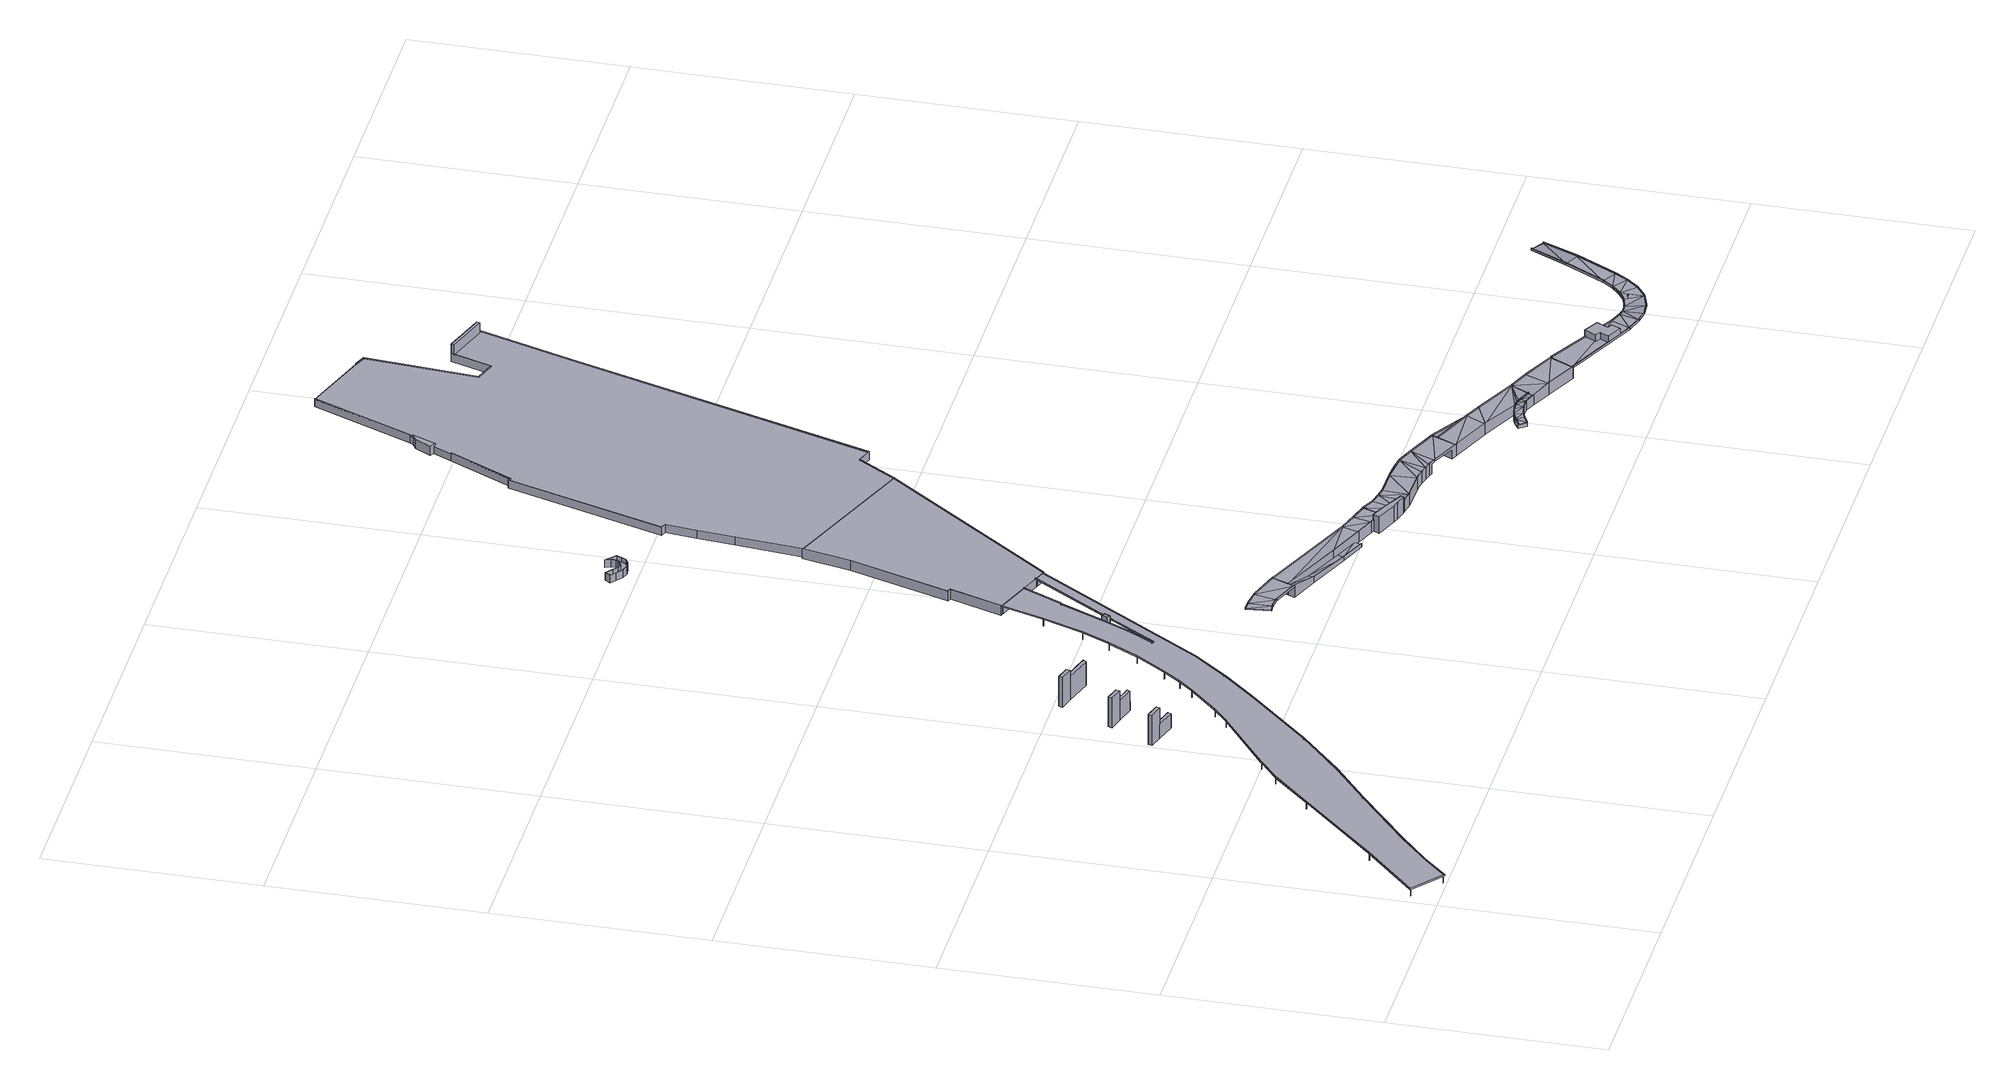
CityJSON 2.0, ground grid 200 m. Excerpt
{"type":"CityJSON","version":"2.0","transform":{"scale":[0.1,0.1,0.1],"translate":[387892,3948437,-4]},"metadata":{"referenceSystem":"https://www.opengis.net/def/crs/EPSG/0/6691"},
"CityObjects":{
"bridge1":{"type":"Bridge","geometry":[{"type":"MultiSurface","lod":"2","boundaries":[[[0,1,2,3]],[[4,5,6,7]],[[8,9,10,5,4,11,12,13,14,15]],[[9,16,17,10]],[[18,19,20,7,6,17,16,21,22,23]],[[22,21,8,15]],[[24,3,2,25]],[[25,2,1,26]],[[26,1,0,27]],[[27,0,3,24]],[[26,8,21,25]],[[9,8,26,27,24,25,21,16]],[[28,29,30,31,32,33,34,23,22,15,14,35,36,37,38,39,40,41,42,43,44,45,46,47,48,49,50,51,52,53,54,55,56,57,58,59,60]],[[61,62,63,64,65,66]],[[67,68,69,62,61]],[[70,71,68,67]],[[72,73,74,75,71,70]],[[76,77,73,72]],[[78,79,80,77,76]],[[11,79,78,12]],[[19,81,82,83,20]],[[84,85,86,87,88,89]],[[90,91,92,85,84]],[[93,94,95,91,90]],[[96,97,98,94,93]],[[96,99,100,97]],[[99,101,102,103,100]],[[101,104,105,106,102]],[[104,107,108,109,105]],[[110,111,112,108,107]],[[110,113,114,111]],[[115,116,117,114,113,118]],[[119,115,118,120,121]],[[122,121,120,123,124]],[[125,126,124,123,127]],[[128,129,125,127,130]],[[131,132,128,130,133]],[[134,131,133,135,136]],[[137,136,135,138,139]],[[140,139,138,141,142]],[[143,142,141,144,145]],[[146,145,144,147,148]],[[148,147,149,150]],[[151,152,150,149,153,154]],[[155,154,153,156,157]],[[158,41,40,159]],[[159,40,39,160]],[[160,39,38,161]],[[161,38,37,162]],[[162,37,36,163]],[[163,36,35,164]],[[23,34,165,18]],[[13,164,35,14]],[[166,33,32,167]],[[167,32,31,168]],[[168,31,30,169]],[[169,30,29,170]],[[170,29,28,171]],[[171,28,60,172]],[[172,60,59,173]],[[173,59,58,174]],[[174,58,57,175]],[[175,57,56,176]],[[176,56,55,177]],[[177,55,54,178]],[[178,54,53,179]],[[179,53,52,180]],[[180,52,51,181]],[[181,51,50,182]],[[182,50,49,183]],[[183,49,48,184]],[[184,48,47,185]],[[185,47,46,186]],[[186,46,45,187]],[[187,45,44,188]],[[188,44,43,189]],[[189,43,42,190]],[[18,165,81,19]],[[70,67,61,66,158,159,160,161,162,163,164,13,12,78,76,72]],[[190,156,153,149,147,144,141,138,135,133,130,127,123,120,118,113,110,107,104,101,99,96,93,90,84,89,166,167,168,169,170,171,172,173,174,175,176,177,178,179,180,181,182,183,184,185,186,187,188,189]],[[137,139,191,192]],[[112,111,193]],[[114,117,194,195]],[[122,124,196,197]],[[103,102,198,199]],[[95,94,200,201]],[[146,148,202]],[[140,142,203]],[[92,91,204,205]],[[126,125,206,207]],[[106,105,208,209]],[[109,108,210,211]],[[83,82,212]],[[151,154,213,214]],[[129,128,215,216]],[[155,157,217,218]],[[134,136,219,220]],[[119,121,221,222]],[[74,73,223,224]],[[80,79,225,226]],[[71,75,227]],[[116,115,228,229]],[[100,230,231]],[[77,80,232,233]],[[143,145,234,235]],[[88,87,236,237]],[[63,62,238,239]],[[65,64,240,241]],[[132,131,242,243]],[[86,85,244,245]],[[98,97,246,247]],[[69,68,248,249]],[[150,152,250,251]],[[157,65,241,252,253,254,240,64,63,239,255,256,257,258,238,62,69,249,259,260,261,262,248,68,71,227,263,264,265,227,75,74,224,266,267,268,269,223,73,77,233,270,271,272,273,232,80,226,274,275,276,277,225,79,11,4,7,20,83,212,278,279,280,281,212,82,88,237,282,283,284,285,236,87,86,245,286,287,288,289,244,85,92,205,290,291,292,293,204,91,95,201,294,295,296,297,200,94,98,247,298,299,300,301,246,97,100,231,302,303,230,100,103,199,304,305,306,198,102,106,209,307,308,309,208,105,109,211,310,311,312,313,210,108,112,193,314,315,316,317,193,111,114,195,318,319,320,321,194,117,116,229,322,323,324,228,115,119,222,325,326,221,121,122,197,327,328,329,330,196,124,126,207,331,332,333,334,206,125,129,216,335,336,215,128,132,243,337,338,339,340,242,131,134,220,341,342,343,344,219,136,137,192,345,346,347,348,191,139,140,203,349,350,351,352,203,142,143,235,353,354,355,356,234,145,146,202,357,358,359,360,202,148,150,251,361,362,250,152,151,214,363,364,213,154,155,218,365,366,367,368,217]],[[65,157,156,190,42,41,158,66]],[[88,82,81,165,34,33,166,89]],[[369,370,371,372,373,374]],[[375,376,377,378,379,380]],[[381,382,383,384,385,386]],[[387,388,389,390,391,392]],[[393,394,395,396,397]],[[398,399,400,401,402]],[[403,404,405,406,407]],[[408,409,410,411,412,413]],[[414,415,416,417,418,419]],[[420,421,422,423,424,425]],[[426,427,428,429,430,431]],[[432,433,434,435,436]],[[437,438,439,440]],[[441,442,443,444,445,446]],[[447,448,449,450,451]],[[452,453,454,455,456,457]],[[458,459,460,461]],[[462,463,464,465]],[[466,467,468,469,470,471]],[[472,473,474,475,476,477]],[[478,479,480,481,482,483]],[[484,485,486,487,488,489]],[[10,17,6,5]],[[490,491,492,493]],[[494,495,496,497,498,499]],[[500,501,502,503]],[[504,505,506,507,508,509]],[[510,511,512,513,514,515]],[[516,517,518,519]],[[520,521,522,523,524]],[[525,526,527,528,529]],[[530,531,532,533,534,535]],[[536,537,538,539,540,541]],[[542,543,544,545,546,547]],[[252,524,523,253]],[[241,520,524,252]],[[240,521,520,241]],[[254,522,521,240]],[[253,523,522,254]],[[256,509,508,257]],[[255,504,509,256]],[[239,505,504,255]],[[238,506,505,239]],[[258,507,506,238]],[[257,508,507,258]],[[261,471,470,262]],[[260,466,471,261]],[[259,467,466,260]],[[249,468,467,259]],[[248,469,468,249]],[[262,470,469,248]],[[263,503,502,264]],[[227,500,503,263]],[[265,501,500,227]],[[264,502,501,265]],[[267,419,418,268]],[[266,414,419,267]],[[224,415,414,266]],[[223,416,415,224]],[[269,417,416,223]],[[268,418,417,269]],[[272,374,373,273]],[[271,369,374,272]],[[270,370,369,271]],[[233,371,370,270]],[[232,372,371,233]],[[273,373,372,232]],[[226,535,534,274]],[[225,530,535,226]],[[277,531,530,225]],[[276,532,531,277]],[[275,533,532,276]],[[274,534,533,275]],[[212,407,406,278]],[[281,403,407,212]],[[280,404,403,281]],[[279,405,404,280]],[[278,406,405,279]],[[283,483,482,284]],[[282,478,483,283]],[[237,479,478,282]],[[236,480,479,237]],[[285,481,480,236]],[[284,482,481,285]],[[288,477,476,289]],[[287,472,477,288]],[[286,473,472,287]],[[245,474,473,286]],[[244,475,474,245]],[[289,476,475,244]],[[292,425,424,293]],[[291,420,425,292]],[[290,421,420,291]],[[205,422,421,290]],[[204,423,422,205]],[[293,424,423,204]],[[296,457,456,297]],[[295,452,457,296]],[[294,453,452,295]],[[201,454,453,294]],[[200,455,454,201]],[[297,456,455,200]],[[300,489,488,301]],[[299,484,489,300]],[[298,485,484,299]],[[247,486,485,298]],[[246,487,486,247]],[[301,488,487,246]],[[302,461,460,303]],[[231,458,461,302]],[[230,459,458,231]],[[303,460,459,230]],[[547,546,306]],[[305,542,547,306]],[[304,543,542,305]],[[199,544,543,304]],[[198,545,544,199]],[[306,546,545,198]],[[308,398,402,309]],[[307,399,398,308]],[[209,400,399,307]],[[208,401,400,209]],[[309,402,401,208]],[[312,380,379,313]],[[311,375,380,312]],[[310,376,375,311]],[[211,377,376,310]],[[210,378,377,211]],[[313,379,378,210]],[[316,529,528,317]],[[315,525,529,316]],[[314,526,525,315]],[[193,527,526,314]],[[317,528,527,193]],[[194,386,385,195]],[[321,381,386,194]],[[320,382,381,321]],[[319,383,382,320]],[[318,384,383,319]],[[195,385,384,318]],[[228,432,436,229]],[[324,433,432,228]],[[323,434,433,324]],[[322,435,434,323]],[[229,436,435,322]],[[221,493,492,222]],[[326,490,493,221]],[[325,491,490,326]],[[222,492,491,325]],[[197,499,498,327]],[[196,494,499,197]],[[330,495,494,196]],[[329,496,495,330]],[[328,497,496,329]],[[327,498,497,328]],[[207,515,514,331]],[[206,510,515,207]],[[334,511,510,206]],[[333,512,511,334]],[[332,513,512,333]],[[331,514,513,332]],[[215,519,518,216]],[[336,516,519,215]],[[335,517,516,336]],[[216,518,517,335]],[[243,446,445,337]],[[242,441,446,243]],[[340,442,441,242]],[[339,443,442,340]],[[338,444,443,339]],[[337,445,444,338]],[[220,541,540,341]],[[219,536,541,220]],[[344,537,536,219]],[[343,538,537,344]],[[342,539,538,343]],[[341,540,539,342]],[[192,392,391,345]],[[191,387,392,192]],[[348,388,387,191]],[[347,389,388,348]],[[346,390,389,347]],[[345,391,390,346]],[[203,397,396,349]],[[352,393,397,203]],[[351,394,393,352]],[[350,395,394,351]],[[349,396,395,350]],[[235,431,430,353]],[[234,426,431,235]],[[356,427,426,234]],[[355,428,427,356]],[[354,429,428,355]],[[353,430,429,354]],[[360,447,451,202]],[[359,448,447,360]],[[358,449,448,359]],[[357,450,449,358]],[[202,451,450,357]],[[250,465,464,251]],[[362,462,465,250]],[[361,463,462,362]],[[251,464,463,361]],[[213,440,439,214]],[[364,437,440,213]],[[363,438,437,364]],[[214,439,438,363]],[[218,413,412,365]],[[217,408,413,218]],[[368,409,408,217]],[[367,410,409,368]],[[366,411,410,367]],[[365,412,411,366]]]}]},
"bridge2":{"type":"Bridge","geometry":[{"type":"MultiSurface","lod":"2","boundaries":[[[548,549,550,551,552]],[[550,553,554,551]],[[555,553,550,549]],[[552,551,554,556]],[[557,558,559,560]],[[552,556,561,559,558,548]],[[557,562,555,549,548,558]],[[560,563,562,557]],[[559,561,563,560]],[[562,563,561,556,554,553,555]]]}]},
"bridge3":{"type":"Bridge","geometry":[{"type":"MultiSurface","lod":"2","boundaries":[[[564,565,566,567]],[[568,569,570,566,565,571,572,573]],[[565,564,574,571]],[[567,575,574,564]],[[566,570,575,567]],[[573,576,577,568]],[[576,578,579,577]],[[572,578,576,573]],[[568,577,579,569]],[[579,578,572,571,574,575,570,569]]]}]},
"bridge4":{"type":"Bridge","geometry":[{"type":"MultiSurface","lod":"2","boundaries":[[[580,581,582,583]],[[584,585,586,582,581,587,588,589]],[[581,580,590,587]],[[583,591,590,580]],[[582,586,591,583]],[[592,593,584,589]],[[592,594,595,593]],[[594,592,589,588]],[[584,593,595,585]],[[595,594,588,587,590,591,586,585]]]}]},
"bridge5":{"type":"Bridge","geometry":[{"type":"MultiSurface","lod":"2","boundaries":[[[596,597,598,599,600,601,602,603,604,605,606,607,608,609,610,611,612]],[[613,614,615,616]],[[617,618,614,613]],[[619,620,618,617]],[[621,622,620,619]],[[623,624,622,621]],[[625,626,624,623]],[[627,628,626,625]],[[629,630,628,627]],[[631,632,630,629]],[[633,634,632,631]],[[635,636,634,633]],[[637,638,636,635]],[[639,640,638,637]],[[641,642,640,639]],[[643,644,642,641]],[[645,646,644,643]],[[616,615,646,645]],[[647,612,611,648]],[[648,611,610,649]],[[649,610,609,650]],[[650,609,608,651]],[[651,608,607,652]],[[652,607,606,653]],[[653,606,605,654]],[[654,605,604,655]],[[655,604,603,656]],[[656,603,602,657]],[[657,602,601,658]],[[658,601,600,659]],[[659,600,599,660]],[[660,599,598,661]],[[661,598,597,662]],[[662,597,596,663]],[[663,596,612,647]],[[650,651,652,621,619,617,613,616,645,643,641,639,661,662,663,647,648,649]],[[653,623,621,652]],[[654,625,623,653]],[[655,627,625,654]],[[629,627,655,656,657,631]],[[659,660,661,639,637,635,633,631,657,658]],[[618,620,622,624,626,628,630,632,634,636,638,640,642,644,646,615,614]]]}]},
"bridge6":{"type":"Bridge","geometry":[{"type":"MultiSurface","lod":"2","boundaries":[[[664,665,666,667,668,669,670,671,672]],[[673,674,675,676]],[[673,89,668,677,674]],[[678,679,680,677,668,667]],[[680,679,681,682]],[[681,683,684,682]],[[684,683,685,686]],[[686,685,687,688]],[[675,688,687,689,672,671,690,676]],[[690,671,670,691]],[[691,670,669,692]],[[692,669,668,89]],[[678,667,666,693]],[[693,666,665,694]],[[694,665,664,695]],[[695,664,672,689]],[[690,691,692,89,673,676]],[[687,685,683,681,679,678,693,694,695,689]],[[677,680,682,684,686,688,675,674]]]}]},
"bridge7":{"type":"Bridge","geometry":[{"type":"MultiSurface","lod":"2","boundaries":[[[696,697,698,699,700,701,702,703]],[[704,705,706,707]],[[702,708,709,710,711,703]],[[708,702,701,712]],[[713,714,715,712,701,700,705,704,716]],[[700,699,706,705]],[[698,717,718,719,720,721,707,706,699]],[[717,698,697,722]],[[723,724,722,697,696,725]],[[725,696,703,711]],[[726,727,728]],[[729,730,731]],[[729,732,733]],[[733,730,729]],[[731,734,735]],[[730,734,731]],[[733,732,736]],[[735,734,737]],[[738,739,740,741,742,743]],[[737,740,739,744,745,728,727,746,735]],[[747,748,749,750]],[[747,750,751,752]],[[753,754,755,756]],[[754,757,758,755]],[[759,733,736,760]],[[761,732,729,762]],[[762,729,731,763]],[[763,731,735,764]],[[764,735,746,765]],[[765,746,766,767,768]],[[769,770,742,741,737]],[[734,771,769,737]],[[771,734,730,772]],[[772,730,733,759]],[[749,761,762,763,750]],[[764,751,763]],[[763,751,750]],[[751,764,765,768,773]],[[774,769,775,776,777,770,769,771,753]],[[771,754,753]],[[772,754,771]],[[772,759,760,757,754]],[[778,779,780,781]],[[747,756,755]],[[747,752,756]],[[778,782,778,779]],[[783,748,747]],[[758,783,755]],[[752,784,756]],[[755,783,747]],[[752,778,781,785,784]],[[758,757,760,736,732,761,749,748,783]],[[778,752,751,773,782]],[[786,787,727,726,788]],[[789,782,773,768,767]],[[743,742,770,777,790,791,792]],[[774,753,756,784]],[[793,794,795,796]],[[792,791,797,798]],[[798,797,799]],[[740,737,741]],[[800,794,801,802,803]],[[795,794,800]],[[799,797,794,793]],[[802,804,803]],[[805,774,769,774,784,785,806]],[[807,806,785,781,780]],[[802,808,809,810,811,804]],[[812,813,810,809]],[[814,815,813,812]],[[774,805,815,814]],[[744,816,817,745]],[[728,745,817,818,819,820,788,726]],[[821,816,744,739]],[[808,802,801,822]],[[822,801,794,823]],[[823,794,797,824]],[[790,824,797,791]],[[818,817,816,821,825,826,827]],[[823,812,809,808,822]],[[824,814,812]],[[824,812,823]],[[790,777,776,775,769,774,814,824]],[[828,819,818,827,829]],[[830,831,832,833,834,835]],[[828,836,834]],[[837,838,839]],[[834,833,828]],[[828,829,836]],[[828,787,820,819]],[[832,837,839,840,841,833]],[[787,786,788,820]],[[807,780,779,778,842]],[[843,842,778,782,789,844]],[[845,843,844,846]],[[847,845,846,848]],[[848,849,847]],[[850,851,852,853]],[[851,854,855,852]],[[854,856,796,795,800,803,804,811,855]],[[857,738,743,792,798,799,793,796,856]],[[821,739,738,857,858,825]],[[825,858,859,826]],[[787,767,766,746,727]],[[767,787,828,860]],[[860,828,833,861]],[[861,833,841,862]],[[863,862,841,840]],[[835,834,864,865]],[[864,834,836,866]],[[867,866,836,829]],[[867,829,827,826,859]],[[767,860,844,789,767,766]],[[861,846,860]],[[860,846,844]],[[846,861,862,863,868,849,848]],[[865,864,851,850]],[[864,854,851]],[[866,854,864]],[[866,867,854]],[[854,867,856]],[[859,858,857,856,867]],[[869,870,871,872,873,874,875,876]],[[873,877,878,879,880,881,882,874]],[[872,883,877,873]],[[872,871,884,883]],[[871,870,885,884]],[[850,853,885,870,869,830,835,865]],[[875,886,887,888,838,837,832,831,876]],[[874,882,889,890,891,886,875]],[[830,869,876,831]],[[892,893,894]],[[895,896,894]],[[894,897,898]],[[899,900,892]],[[892,896,899]],[[892,894,896]],[[894,898,901]],[[894,901,895]],[[898,902,903]],[[898,903,901]],[[902,904,903]],[[903,904,905]],[[906,907,908,909,910,911,912]],[[900,910,892]],[[911,910,900,913]],[[904,914,890,889]],[[904,889,882,881,905]],[[887,915,916,888]],[[890,914,915,891]],[[891,915,887,886]],[[917,847,849,868,918,919]],[[920,917,919,921]],[[922,920,921,923]],[[924,922,923,925]],[[926,924,925,927]],[[928,926,927,929]],[[930,928,929,931]],[[932,930,931,933,934,935]],[[936,937,938,934,933,939]],[[940,941,942,943,944,945,946]],[[940,947,948,949,950,941]],[[947,951,952,948]],[[953,954,952,951]],[[953,955,956,954]],[[957,958,956,955]],[[959,960,958,957]],[[959,879,878,960]],[[916,961,918,868,863,840,839,838,888]],[[911,962,946,963,964,965,912]],[[966,961,916,915]],[[966,915,914,967]],[[967,914,904,968]],[[968,904,902,969]],[[969,902,898,970]],[[970,898,897,971]],[[971,897,894,972]],[[972,894,893,973]],[[973,893,892,974]],[[974,892,910,975]],[[976,975,910,909]],[[977,962,911,913]],[[977,913,900,978]],[[978,900,899,979]],[[979,899,896,980]],[[980,896,895,981]],[[981,895,901,982]],[[982,901,903,983]],[[983,903,905,984]],[[880,984,905,881]],[[918,961,966,967,919]],[[968,921,967]],[[967,921,919]],[[969,923,921]],[[969,921,968]],[[969,925,923]],[[970,925,969]],[[971,927,970]],[[970,927,925]],[[972,929,927]],[[972,927,971]],[[973,931,929]],[[973,929,972]],[[974,933,931]],[[974,931,973]],[[933,974,975,976,985,939]],[[977,978,940,946,962]],[[979,947,940]],[[979,940,978]],[[980,951,979]],[[979,951,947]],[[981,953,951]],[[981,951,980]],[[982,955,953]],[[982,953,981]],[[983,957,982]],[[982,957,955]],[[984,959,957]],[[984,957,983]],[[879,959,984,880]],[[986,987,988]],[[989,990,991]],[[992,991,993]],[[994,986,990]],[[988,987,995]],[[990,989,994]],[[989,991,992]],[[986,994,987]],[[996,936,939,985,997,998]],[[999,996,998,1000]],[[999,1000,1001,992,993,1002,1003,1004]],[[1005,1006,1007,1008,988,995,1009,997,985,976,909,908]],[[1006,1010,1011,1007]],[[1008,1012,986,988]],[[1013,1009,995,987]],[[1013,987,994,1014]],[[1014,994,989,1015]],[[1015,989,992,1001]],[[1002,993,991,1016]],[[1017,1016,991,990]],[[1017,990,986,1012]],[[1012,1008,1007,1011]],[[1013,1014,998]],[[997,1009,1013,998]],[[998,1015,1001,1000]],[[1015,998,1014]],[[1003,1002,1016,1018]],[[1017,1019,1020,1018,1016]],[[1021,1022,1017,1012,1011,1010]],[[1019,1017,1022,1023]],[[1024,1025,1026,1027]],[[1028,1029,1030]],[[1029,911,1030]],[[1028,1030,1031]],[[964,911,965]],[[965,911,1029,1032,912]],[[1031,1033,1034,1035,1036,1037]],[[1024,1038,1031,1025]],[[1025,1031,1039]],[[1031,1037,1039]],[[1030,1033,1031]],[[945,944,1040]],[[1041,1004,1003,1018,1020,1042,1043]],[[1044,1045,1046,1047,1048,1049]],[[945,1040,1045,1044]],[[1023,1022,1021,1050]],[[1020,1019,1023,1050,1042]],[[1026,1051,1052,1053,1054,1027]],[[1055,1056,907,906]],[[1056,1005,908,907]],[[1053,1052,1057,1058,1059,1060,1061]],[[1062,1063,1064,1058,1057]],[[1065,1066,1067,1068,1063,1062,1049,1048,1069,1070]],[[963,962,911,964]],[[912,1032,1071,1055,906]],[[1071,1032,1029,1072]],[[1072,1029,1028,1073]],[[1031,1074,1073,1028]],[[1025,1075,1051,1026]],[[1076,1075,1025,1039]],[[1077,1076,1039,1037]],[[1078,1034,1033,1079,1077,1037,1036,1080,1081]],[[1079,1033,1030,1082]],[[962,1082,1030,911]],[[1006,1005,1056,1055,1071,1072,1050,1021,1010]],[[1072,1073,1042]],[[1050,1072,1042]],[[1083,1043,1042,1073,1074]],[[1075,1076,1057,1052,1051]],[[1076,1077,1062]],[[1057,1076,1062]],[[1077,1079,1049]],[[1062,1077,1049]],[[1049,1082,1044]],[[1079,1082,1049]],[[946,945,1044,1082,962,963]],[[1066,1065,1084,1085]],[[1086,1087,1088]],[[1089,1090,1091]],[[1092,1093,1094]],[[1093,1090,1089]],[[1085,1095,1096]],[[1097,1098,1099,1100,1101]],[[1086,1098,1087]],[[1090,1093,1092]],[[1085,1086,1066]],[[1066,1086,1088,1067]],[[1102,1103,1087,1098,1097]],[[1091,1096,1089]],[[1085,1084,1095]],[[1095,1089,1096]],[[1104,1105,1106,1092,1094,1107,1108,1109]],[[1110,1109,1108,1111]],[[1112,1110,1111,1113]],[[1114,1112,1113,1115]],[[1046,1114,1115,1047]],[[1116,1117,1118,1119,1120]],[[1116,1121,1122,1117]],[[1121,1123,1124,1122]],[[1123,1125,1126,1124]],[[1125,1105,1104,1126]],[[1034,1078,1081,1035]],[[1035,1081,1080,1036]],[[1061,1127,1102,1053]],[[1100,1099,1128,1120,1129,1130]],[[1131,1132,1091,1090]],[[1131,1090,1092,1106]],[[1107,1094,1093,1133]],[[1134,1133,1093,1089]],[[1134,1089,1095,1135]],[[1136,1135,1095,1084]],[[1070,1136,1084,1065]],[[1067,1088,1064,1068]],[[1064,1088,1087,1137]],[[1137,1087,1103,1138]],[[1138,1103,1102,1127]],[[1139,1128,1099,1098]],[[1139,1098,1086,1140]],[[1141,1140,1086,1085]],[[1141,1085,1096,1142]],[[1132,1142,1096,1091]],[[1125,1132,1131,1106,1105]],[[1134,1111,1108,1107,1133]],[[1134,1113,1111]],[[1135,1113,1134]],[[1135,1136,1113]],[[1113,1136,1115]],[[1069,1115,1136,1070]],[[1047,1115,1069,1048]],[[1068,1064,1063]],[[1058,1064,1137,1059]],[[1059,1137,1060]],[[1061,1060,1137,1138,1127]],[[1139,1140,1116,1120,1128]],[[1116,1140,1121]],[[1140,1141,1121]],[[1121,1141,1123]],[[1141,1142,1123]],[[1142,1132,1125]],[[1123,1142,1125]],[[1097,1101,1102]],[[1143,1144,1145]],[[1130,1143,1145,1054,1053,1102,1101,1100]],[[1146,1145,1144]],[[1147,1148,1149]],[[1144,1149,1146]],[[1150,1149,1144]],[[1147,1149,1150,1151]],[[1145,1152,1038,1024,1027,1054]],[[1153,1119,1118,1154]],[[1155,1041,1043,1083,1156]],[[1157,1155,1156,1158,1159,1160,1161]],[[1162,1157,1161,1163,1164,1165,1166]],[[1166,1167,1168,1162]],[[1167,1153,1154,1168]],[[1038,1152,1169,1083,1074,1031]],[[1129,1170,1143,1130]],[[1171,1169,1152,1145]],[[1171,1145,1146,1172]],[[1173,1172,1146,1149]],[[1174,1173,1149,1148]],[[1151,1150,1175,1176]],[[1175,1150,1144,1177]],[[1177,1144,1143,1170]],[[1172,1156,1171]],[[1083,1169,1171,1156]],[[1172,1173,1158]],[[1156,1172,1158]],[[1159,1158,1173,1174]],[[1175,1177,1167]],[[1166,1176,1175,1167]],[[1167,1170,1129,1120,1119,1153]],[[1170,1167,1177]],[[712,715,1178,709,708]],[[1179,1180,1181]],[[718,1182,719]],[[1183,1178,715,714]],[[1180,1184,1181]],[[1181,1184,1185]],[[1184,1186,1185]],[[1187,1188,1189,1190,1191]],[[1192,1189,1188,1179,1193,1191,1190,1194,1195,1196,1197]],[[1186,1198,1199]],[[1185,1186,1199]],[[1198,1200,1201]],[[1202,1203,1204]],[[1201,1205,1199,1198]],[[1202,1204,1182]],[[1206,1187,1207]],[[1207,1187,1191,1193]],[[1208,1183,1209]],[[1178,1183,1208]],[[1210,1204,1203]],[[1210,1203,1211]],[[1211,1206,1210]],[[1210,1206,1207]],[[1188,1187,1212,1179]],[[1212,1180,1179]],[[722,724,1202,1182,718,717]],[[1213,1214,1215,1216]],[[1217,1218,1219,1220]],[[1221,1222,1223,1224]],[[1225,1226,1227,1228]],[[1225,1229,1230,1226]],[[1166,1165,1231,1230,1229,1232]],[[1233,1234,1235,1236]],[[1237,1238,1239,1240]],[[1240,1239,1241,1242]],[[1243,1205,1201,1244]],[[1245,1200,1198,1246]],[[1246,1198,1186,1247]],[[1247,1186,1184,1248]],[[1248,1184,1180,1249]],[[1249,1180,1212,1250]],[[1250,1212,1187,1251]],[[1251,1187,1206,1252]],[[1252,1206,1211,1253]],[[1253,1211,1203,1254]],[[1254,1203,1202,1255]],[[723,1255,1202,724]],[[709,1178,1256,710]],[[1257,1256,1178,1208]],[[1258,1259,1209,1183]],[[713,1258,1183,714]],[[720,719,1182,1260]],[[1260,1182,1204,1261]],[[1261,1204,1210,1262]],[[1262,1210,1207,1263]],[[1263,1207,1193,1264]],[[1264,1193,1179,1265]],[[1265,1179,1181,1266]],[[1266,1181,1185,1267]],[[1267,1185,1199,1268]],[[1268,1199,1205,1243]],[[1245,1246,1247,1216,1269]],[[1247,1213,1216]],[[1248,1213,1247]],[[1249,1220,1248]],[[1248,1220,1213]],[[1250,1217,1249]],[[1249,1217,1220]],[[1251,1221,1250]],[[1250,1221,1217]],[[1252,1222,1221]],[[1252,1221,1251]],[[1253,1228,1252]],[[1252,1228,1222]],[[1254,1225,1228]],[[1254,1228,1253]],[[1255,1229,1225]],[[1255,1225,1254]],[[1256,1257,1232,1229,1255,723,725,711,710]],[[716,1270,1259,1258,713]],[[721,720,1260,1271]],[[1261,1271,1260]],[[1261,1272,1271]],[[1262,1273,1261]],[[1261,1273,1272]],[[1263,1234,1273]],[[1263,1273,1262]],[[1264,1235,1234]],[[1264,1234,1263]],[[1264,1274,1235]],[[1265,1274,1264]],[[1266,1238,1265]],[[1265,1238,1274]],[[1267,1238,1266]],[[1267,1239,1238]],[[1268,1241,1267]],[[1267,1241,1239]],[[1275,1241,1268,1243,1244]],[[1224,1276,1277,1278,1279]],[[1280,1279,1278,1281,1282,1283,1284,1285,1277,1276,1236]],[[1286,1287,1288]],[[1231,1289,1230]],[[1289,1290,1230]],[[1230,1290,1226]],[[1233,1236,1276,1224]],[[1233,1224,1223]],[[1227,1226,1291]],[[1291,1226,1290]],[[1291,1233,1223]],[[1291,1223,1227]],[[1224,1279,1280,1218]],[[1280,1237,1219]],[[1280,1219,1218]],[[1237,1240,1214]],[[1237,1214,1219]],[[1240,1242,1215]],[[1240,1215,1214]],[[1242,1292,1288]],[[1242,1288,1215]],[[1292,1286,1288]],[[1286,1292,1293]],[[1161,1160,1294,1295,1163]],[[1231,1295,1289]],[[1295,1231,1164,1163]],[[1164,1231,1165]],[[1287,1286,1293,1275,1244,1201,1200,1245,1269]],[[1216,1215,1288,1287,1269]],[[1220,1219,1214,1213]],[[1217,1221,1224,1218]],[[1222,1228,1227,1223]],[[1270,1294,1160,1159,1174,1148,1147,1151,1176,1166,1232,1257,1208,1209,1259]],[[704,707,721,1271,1289,1295,1294,1270,716]],[[1289,1271,1272,1290]],[[1291,1290,1272,1273]],[[1291,1273,1234,1233]],[[1236,1235,1274,1280]],[[1280,1274,1238,1237]],[[1242,1241,1275,1293,1292]],[[1296,1297,1298,1299,1300,1301,1302]],[[1285,1303,1304,1277]],[[1284,1305,1303,1285]],[[1283,1306,1305,1284]],[[1282,1307,1306,1283]],[[1281,1308,1307,1282]],[[1278,1309,1308,1281]],[[1277,1304,1309,1278]],[[1190,1301,1300,1194]],[[1194,1300,1299,1195]],[[1195,1299,1298,1196]],[[1196,1298,1297,1197]],[[1197,1297,1296,1192]],[[1192,1296,1302,1189]],[[1189,1302,1301,1190]],[[1305,1306,1307,1308,1309,1304,1303]],[[1109,1110,1112,1114,1046,1045,1040,944,943,937,936,996,999,1004,1041,1155,1157,1162,1168,1154,1118,1117,1122,1124,1126,1104]],[[877,883,884,885,853,852,855,811,810,813,815,805,806,807,842,843,845,847,917,920,922,924,926,928,930,932,1310,949,948,952,954,956,958,960,878]],[[938,937,943,942]],[[950,949,1310,1311]],[[932,935,1311,1310]],[[935,934,938,942,941,950,1311]]]}]},
"bridge8":{"type":"Bridge","geometry":[{"type":"MultiSurface","lod":"2","boundaries":[[[1312,1313,1314,1315]],[[1316,1317,1318,1314,1313,1319,1320,1321]],[[1314,1318,1322,1323,1324,1315]],[[1313,1312,1325,1326,1327,1319]],[[1325,1312,1315,1324]],[[1328,1329,1330,1331,1332,1333,1334,1335,1336,1337,672,671,1338,1339,1340,1341,1320,1319,1327,1342,1343,1344,1345,1346,1347,1348,1349,1350,1351]],[[1352,687,1353,1354]],[[1354,1353,1355,1356]],[[1356,1355,1357,1358]],[[1357,1359,1360,1358]],[[1360,1359,1361,1362]],[[1361,1363,1364,1362]],[[1364,1363,1365,1330,1366]],[[1350,1349,1367,1368]],[[1369,1366,1330,1329]],[[1367,1349,1370,1371,1372]],[[1373,1372,1371,1374,1347,1346]],[[1375,1373,1346,1376,1377]],[[1378,1379,1375,1377]],[[1380,1379,1378,1381]],[[1380,1381,1382,1383]],[[1322,1383,1382,1323]],[[1316,1384,1385,1317]],[[1386,1387,1385,1384]],[[1388,1389,1387,1386]],[[1388,1390,1391,1389]],[[676,1392,1391,1390]],[[676,690,671,672,689,687,1352,1392]],[[689,672,1337,1393]],[[1393,1337,1336,1394]],[[1394,1336,1335,1395]],[[1395,1335,1334,1396]],[[1396,1334,1333,1397]],[[1397,1333,1332,1398]],[[1398,1332,1331,1399]],[[1399,1331,1330,1365]],[[1370,1349,1348,1400]],[[1400,1348,1347,1374]],[[1376,1346,1345,1401]],[[1401,1345,1344,1402]],[[1402,1344,1343,1403]],[[1403,1343,1342,1404]],[[1404,1342,1327,1326]],[[1320,1341,1405,1321]],[[1405,1341,1340,1406]],[[1406,1340,1339,1407]],[[1407,1339,1338,1408]],[[1408,1338,671,690]],[[1365,1363,1361,1359,1357,1355,1353,687,689,1393,1394,1395,1396,1397,1398,1399]],[[1374,1371,1370,1400]],[[1325,1324,1323,1382,1381,1378,1377,1376,1401,1402,1403,1404,1326]],[[1405,1406,1407,1408,690,676,1390,1388,1386,1384,1316,1321]],[[1409,1410,1411,1412]],[[1411,1413,1414,1412]],[[1413,1411,1410,1351,1350,1368]],[[1412,1414,1369,1329,1328,1409]],[[1410,1409,1328,1351]],[[1356,1358,1360,1362,1364,1366,1369,1414,1413,1368,1367,1372,1373,1375,1379,1380,1383,1322,1318,1317,1385,1387,1389,1391,1392,1352,1354]]]}]}
},
"vertices":[
[3779,3825,163],[3805,3810,163],[3834,3859,163],[3808,3875,163],[3806,3805,136],[3806,3805,63],[3838,3861,63],[3838,3861,136],[3806,3805,166],[3775,3824,166],[3775,3824,63],[3800,3809,136],[3800,3809,147],[3802,3808,147],[3802,3808,137],[3806,3805,137],[3807,3879,166],[3807,3879,63],[3837,3861,147],[3834,3863,147],[3834,3863,136],[3838,3861,166],[3838,3861,137],[3837,3861,137],[3808,3875,166],[3834,3859,166],[3805,3810,166],[3779,3825,166],[1799,1308,138],[2236,1707,138],[2825,2315,137],[3101,2620,137],[3364,2943,137],[4407,4548,137],[4304,4586,137],[3506,3347,137],[3498,3359,137],[3625,3581,137],[3728,3796,137],[3938,4269,137],[3956,4287,137],[4124,4652,137],[3792,4773,137],[3672,4379,137],[3531,3991,137],[3404,3725,137],[3248,3438,137],[3050,3149,137],[2925,2982,137],[2808,2848,137],[2540,2579,137],[2388,2446,137],[1778,1984,138],[1567,1811,138],[1224,1457,138],[516,729,138],[12,240,138],[303,6,138],[525,233,138],[816,499,138],[1395,985,138],[3959,4285,147],[3959,4285,136],[3960,4288,136],[4123,4645,136],[4126,4651,136],[4126,4651,147],[3940,4267,147],[3940,4267,136],[3947,4273,136],[3731,3794,147],[3731,3794,136],[3628,3580,147],[3628,3580,136],[3629,3583,136],[3729,3791,136],[3501,3359,147],[3501,3359,136],[3506,3353,147],[3506,3353,136],[3502,3357,136],[4301,4587,147],[4301,4587,136],[4293,4574,136],[3366,2941,147],[3366,2941,136],[3369,2946,136],[4406,4541,136],[4410,4547,136],[4410,4547,147],[3103,2618,147],[3103,2618,136],[3108,2624,136],[2827,2313,147],[2827,2313,136],[2832,2319,136],[2238,1705,148],[2238,1705,136],[2244,1711,136],[1801,1306,148],[1801,1306,136],[1397,983,148],[1397,983,136],[1405,989,136],[818,497,148],[818,497,136],[826,503,136],[527,231,148],[527,231,136],[529,233,136],[303,2,148],[303,2,136],[315,14,136],[7,240,148],[7,240,136],[514,731,136],[506,723,136],[12,244,136],[514,731,148],[1221,1458,136],[1222,1459,148],[1222,1459,136],[1558,1805,136],[1565,1813,148],[1565,1813,136],[1777,1987,136],[1766,1978,136],[1777,1987,148],[2386,2448,136],[2384,2447,136],[2386,2448,147],[2538,2582,136],[2529,2573,136],[2538,2582,147],[2798,2843,136],[2806,2850,147],[2806,2850,136],[2916,2977,136],[2923,2984,147],[2923,2984,136],[3043,3144,136],[3048,3151,147],[3048,3151,136],[3241,3433,136],[3245,3439,147],[3245,3439,136],[3398,3721,136],[3401,3726,147],[3401,3726,136],[3528,3993,147],[3528,3993,136],[3668,4377,136],[3529,3995,136],[3670,4380,147],[3670,4380,136],[3785,4760,136],[3789,4774,147],[3789,4774,136],[4124,4652,147],[3956,4287,147],[3938,4269,147],[3728,3796,147],[3625,3581,147],[3498,3359,147],[3506,3347,147],[4304,4586,147],[4407,4548,147],[3364,2943,147],[3101,2620,147],[2825,2315,147],[2236,1707,148],[1799,1308,148],[1395,985,148],[816,499,148],[525,233,148],[303,6,148],[12,240,148],[516,729,148],[1224,1457,148],[1567,1811,148],[1778,1984,148],[2388,2446,147],[2540,2579,147],[2808,2848,147],[2925,2982,147],[3050,3149,147],[3248,3438,147],[3404,3725,147],[3531,3991,147],[3672,4379,147],[3792,4773,147],[2930,2978,136],[2929,2977,136],[303,15,136],[22,240,136],[22,239,136],[1572,1807,136],[1571,1806,136],[1391,989,136],[1392,990,136],[2820,2319,136],[2821,2320,136],[3409,3721,136],[3055,3145,136],[3096,2624,136],[3097,2625,136],[1782,1980,136],[1782,1979,136],[812,504,136],[813,504,136],[521,237,136],[521,238,136],[4304,4575,136],[3677,4370,136],[3676,4369,136],[2392,2441,136],[2391,2440,136],[3795,4762,136],[3794,4761,136],[2813,2844,136],[2812,2843,136],[1229,1453,136],[1228,1452,136],[3620,3584,136],[3619,3585,136],[3506,3336,136],[3505,3335,136],[3722,3798,136],[520,724,136],[520,723,136],[1795,1313,136],[1796,1314,136],[3490,3357,136],[3490,3358,136],[3253,3435,136],[3253,3434,136],[4396,4542,136],[4395,4543,136],[3951,4289,136],[3950,4290,136],[4114,4646,136],[4113,4646,136],[2545,2575,136],[2544,2574,136],[3358,2946,136],[3359,2947,136],[2232,1711,136],[2232,1712,136],[3934,4273,136],[3934,4274,136],[3537,3989,136],[3536,3988,136],[4112,4646,136],[4112,4645,136],[4113,4645,136],[3949,4290,136],[3949,4289,136],[3949,4288,136],[3950,4288,136],[3934,4275,136],[3933,4275,136],[3932,4274,136],[3933,4273,136],[3721,3799,136],[3720,3798,136],[3721,3797,136],[3618,3585,136],[3618,3584,136],[3618,3583,136],[3619,3583,136],[3490,3359,136],[3489,3359,136],[3488,3358,136],[3489,3357,136],[3506,3334,136],[3507,3334,136],[3507,3335,136],[3507,3336,136],[4304,4574,136],[4305,4574,136],[4306,4575,136],[4305,4575,136],[4394,4543,136],[4394,4542,136],[4394,4541,136],[4395,4541,136],[3358,2948,136],[3357,2948,136],[3357,2947,136],[3357,2946,136],[3096,2626,136],[3095,2626,136],[3095,2625,136],[3095,2624,136],[2820,2321,136],[2819,2321,136],[2819,2320,136],[2819,2319,136],[2232,1713,136],[2231,1713,136],[2230,1712,136],[2231,1711,136],[1795,1315,136],[1794,1314,136],[1391,991,136],[1390,991,136],[1390,990,136],[812,505,136],[811,505,136],[811,504,136],[521,239,136],[520,239,136],[519,238,136],[520,237,136],[303,16,136],[302,16,136],[301,16,136],[302,15,136],[23,239,136],[24,240,136],[23,241,136],[22,241,136],[521,723,136],[522,723,136],[521,724,136],[1229,1451,136],[1230,1452,136],[1572,1805,136],[1573,1805,136],[1573,1806,136],[1573,1807,136],[1782,1978,136],[1783,1978,136],[1784,1979,136],[1783,1980,136],[2392,2439,136],[2393,2440,136],[2544,2573,136],[2545,2573,136],[2546,2574,136],[2546,2575,136],[2813,2842,136],[2814,2842,136],[2814,2843,136],[2814,2844,136],[2930,2976,136],[2931,2976,136],[2931,2977,136],[2931,2978,136],[3055,3144,136],[3056,3144,136],[3057,3145,136],[3056,3145,136],[3253,3433,136],[3254,3433,136],[3255,3434,136],[3254,3435,136],[3410,3721,136],[3411,3721,136],[3410,3722,136],[3409,3722,136],[3537,3987,136],[3538,3988,136],[3677,4368,136],[3678,4369,136],[3795,4760,136],[3796,4760,136],[3796,4761,136],[3796,4762,136],[3489,3359,63],[3490,3359,63],[3490,3358,63],[3490,3357,63],[3489,3357,63],[3488,3358,63],[520,239,63],[521,239,63],[521,238,63],[521,237,63],[520,237,63],[519,238,63],[22,241,63],[23,241,63],[24,240,63],[23,239,63],[22,239,63],[22,240,63],[2930,2978,63],[2931,2978,63],[2931,2977,63],[2931,2976,63],[2930,2976,63],[2929,2977,63],[3056,3145,63],[3057,3145,63],[3056,3144,63],[3055,3144,63],[3055,3145,63],[811,505,63],[812,505,63],[813,504,63],[812,504,63],[811,504,63],[4305,4575,63],[4306,4575,63],[4305,4574,63],[4304,4574,63],[4304,4575,63],[3795,4762,63],[3796,4762,63],[3796,4761,63],[3796,4760,63],[3795,4760,63],[3794,4761,63],[3618,3585,63],[3619,3585,63],[3620,3584,63],[3619,3583,63],[3618,3583,63],[3618,3584,63],[3095,2626,63],[3096,2626,63],[3097,2625,63],[3096,2624,63],[3095,2624,63],[3095,2625,63],[3253,3435,63],[3254,3435,63],[3255,3434,63],[3254,3433,63],[3253,3433,63],[3253,3434,63],[520,724,63],[521,724,63],[522,723,63],[521,723,63],[520,723,63],[3678,4369,63],[3677,4368,63],[3676,4369,63],[3677,4370,63],[2545,2575,63],[2546,2575,63],[2546,2574,63],[2546,2573,63],[2545,2573,63],[2544,2574,63],[3409,3722,63],[3410,3722,63],[3411,3721,63],[3410,3721,63],[3409,3721,63],[2819,2321,63],[2820,2321,63],[2821,2320,63],[2820,2319,63],[2819,2319,63],[2819,2320,63],[1796,1314,63],[1795,1313,63],[1794,1314,63],[1795,1315,63],[3538,3988,63],[3537,3987,63],[3536,3988,63],[3537,3989,63],[3933,4275,63],[3934,4275,63],[3934,4274,63],[3934,4273,63],[3933,4273,63],[3932,4274,63],[3357,2948,63],[3358,2948,63],[3359,2947,63],[3358,2946,63],[3357,2946,63],[3357,2947,63],[4394,4543,63],[4395,4543,63],[4396,4542,63],[4395,4541,63],[4394,4541,63],[4394,4542,63],[2231,1713,63],[2232,1713,63],[2232,1712,63],[2232,1711,63],[2231,1711,63],[2230,1712,63],[1230,1452,63],[1229,1451,63],[1228,1452,63],[1229,1453,63],[1572,1807,63],[1573,1807,63],[1573,1806,63],[1573,1805,63],[1572,1805,63],[1571,1806,63],[3722,3798,63],[3721,3797,63],[3720,3798,63],[3721,3799,63],[3949,4290,63],[3950,4290,63],[3951,4289,63],[3950,4288,63],[3949,4288,63],[3949,4289,63],[1782,1980,63],[1783,1980,63],[1784,1979,63],[1783,1978,63],[1782,1978,63],[1782,1979,63],[2393,2440,63],[2392,2439,63],[2391,2440,63],[2392,2441,63],[4113,4646,63],[4114,4646,63],[4113,4645,63],[4112,4645,63],[4112,4646,63],[302,16,63],[303,16,63],[303,15,63],[302,15,63],[301,16,63],[3506,3336,63],[3507,3336,63],[3507,3335,63],[3507,3334,63],[3506,3334,63],[3505,3335,63],[2813,2844,63],[2814,2844,63],[2814,2843,63],[2814,2842,63],[2813,2842,63],[2812,2843,63],[1390,991,63],[1391,991,63],[1392,990,63],[1391,989,63],[1390,989,63],[1390,990,63],
[2082,2958,212],[2078,2959,212],[2268,2903,212],[2280,2934,212],[2090,2990,212],[2268,2903,67],[2280,2934,67],[2078,2959,67],[2090,2990,67],[1945,2993,374],[2082,2958,374],[2092,2995,374],[1955,3031,374],[2092,2995,67],[1945,2993,67],[1955,3031,67],
[2154,3401,369],[2286,3365,369],[2297,3402,369],[2164,3439,369],[2295,3398,264],[2295,3398,68],[2297,3402,68],[2286,3364,68],[2287,3366,68],[2287,3366,264],[2154,3401,68],[2164,3439,68],[2468,3316,264],[2485,3345,264],[2468,3315,68],[2485,3345,68],
[2389,3897,369],[2520,3860,369],[2530,3898,369],[2399,3934,369],[2529,3894,309],[2529,3894,67],[2530,3898,67],[2520,3860,67],[2520,3862,67],[2520,3862,309],[2389,3897,67],[2400,3934,67],[2788,3782,309],[2810,3811,309],[2788,3782,67],[2810,3811,67],
[3870,8269,40],[3865,8226,40],[3854,8205,40],[3835,8186,40],[3789,8169,40],[3749,8180,40],[3699,8220,40],[3640,8267,40],[3608,8217,40],[3658,8180,40],[3717,8132,40],[3786,8112,40],[3848,8124,40],[3890,8149,40],[3920,8193,40],[3934,8239,40],[3854,8314,40],[3922,8191,85],[3922,8191,9],[3938,8240,9],[3938,8240,85],[3892,8147,85],[3892,8147,9],[3849,8121,85],[3849,8121,9],[3786,8110,85],[3786,8110,9],[3716,8129,85],[3716,8129,9],[3656,8177,85],[3656,8177,9],[3604,8217,85],[3604,8217,9],[3640,8271,85],[3640,8271,9],[3701,8223,85],[3701,8223,9],[3750,8183,85],[3750,8183,9],[3789,8172,85],[3789,8172,9],[3833,8189,85],[3833,8189,9],[3852,8207,85],[3852,8207,9],[3862,8226,85],[3862,8226,9],[3867,8269,85],[3867,8269,9],[3847,8324,85],[3847,8324,9],[3854,8314,85],[3934,8239,85],[3920,8193,85],[3890,8149,85],[3848,8124,85],[3786,8112,85],[3717,8132,85],[3658,8180,85],[3608,8217,85],[3640,8267,85],[3699,8220,85],[3749,8180,85],[3789,8169,85],[3835,8186,85],[3854,8205,85],[3865,8226,85],[3870,8269,85],
[4223,6218,137],[3920,5279,137],[3955,5268,137],[3792,4772,137],[4410,4547,137],[4411,4549,137],[4421,4546,137],[5650,6169,137],[4321,6672,137],[4422,4542,147],[4422,4542,49],[5653,6167,49],[5653,6167,147],[4410,4547,49],[3792,4772,147],[3789,4773,147],[3789,4773,49],[3951,5266,147],[3951,5266,49],[3917,5277,147],[3917,5277,49],[4220,6218,147],[4220,6218,49],[4318,6673,147],[4318,6673,49],[4321,6672,147],[5650,6169,147],[4421,4546,147],[4411,4549,147],[3955,5268,147],[3920,5279,147],[4223,6218,147],
[9362,550,237],[9404,635,237],[9354,661,237],[9411,769,237],[9265,845,237],[9207,733,237],[9261,705,237],[9215,618,237],[9262,839,167],[9265,845,167],[9411,769,167],[9408,763,167],[9261,705,171],[9216,619,172],[9216,619,182],[9215,618,182],[9207,733,171],[9260,835,181],[9260,835,171],[9211,741,171],[9262,839,181],[9354,661,171],[9379,708,171],[9405,759,171],[9405,759,181],[9408,763,181],[9404,635,171],[9363,553,182],[9363,553,172],[9362,550,182],[4669,2416,174],[4728,2568,174],[4667,2417,174],[4195,2687,168],[4283,2468,168],[4276,2684,168],[4192,2687,168],[4221,2461,168],[4388,2458,168],[4436,2665,168],[4218,2461,168],[4643,2358,174],[4666,2412,174],[4666,2414,174],[4643,2359,174],[4644,2358,174],[4646,2357,174],[4667,2412,174],[4664,2414,174],[4665,2417,174],[4725,2569,174],[4276,2687,158],[4192,2690,158],[4192,2690,178],[4276,2687,178],[4436,2668,178],[4436,2668,158],[4388,2455,178],[4283,2465,178],[4283,2465,158],[4388,2455,158],[4218,2458,178],[4218,2458,158],[4221,2461,178],[4218,2461,178],[4192,2687,178],[4195,2687,178],[4276,2684,178],[4436,2665,178],[4725,2569,184],[4725,2569,182],[4728,2568,182],[4728,2568,184],[4643,2358,184],[4646,2357,184],[4388,2458,178],[4283,2468,178],[4729,2571,184],[4642,2355,184],[4644,2357,184],[4644,2354,184],[4645,2354,184],[4726,2572,164],[4718,2549,164],[4667,2417,164],[4666,2417,164],[4729,2571,164],[4192,2687,158],[4642,2355,164],[4665,2417,164],[4722,2554,172],[4728,2568,172],[4669,2416,172],[4729,2571,182],[4646,2356,183],[4646,2357,173],[4667,2412,166],[4963,2296,104],[5343,2079,88],[5366,2138,91],[5306,2162,93],[4922,2247,109],[4674,2409,164],[4944,2303,105],[5600,2045,85],[5589,1983,84],[5592,1982,84],[5613,2040,85],[5616,2039,84],[4642,2355,59],[4665,2417,59],[4667,2417,59],[5592,1982,94],[5591,1979,94],[5591,1979,59],[5616,2039,59],[5342,2076,98],[5342,2076,59],[4921,2244,119],[4921,2244,59],[4664,2414,176],[4665,2417,176],[4684,2410,172],[4680,2411,172],[4670,2415,172],[4666,2414,176],[5589,1983,94],[5343,2079,98],[4922,2247,119],[4667,2415,176],[4669,2414,175],[4685,2408,172],[5715,2175,161],[5307,2165,159],[5875,1941,164],[5961,1905,167],[5980,1897,167],[5896,2120,159],[5849,1950,163],[5874,1939,164],[5669,2021,159],[5983,1896,167],[5984,1895,167],[6017,1975,166],[6055,2068,164],[6054,2069,163],[4726,2572,59],[5716,2177,59],[5716,2177,171],[5897,2123,59],[5897,2123,169],[6058,2071,59],[6058,2071,174],[6058,2070,174],[5873,1937,174],[5847,1948,173],[5847,1948,59],[5873,1937,59],[5668,2019,169],[5668,2019,59],[5306,2162,169],[4666,2412,182],[4667,2415,182],[4669,2414,182],[5715,2175,171],[5896,2120,169],[6054,2069,173],[6055,2068,174],[5849,1950,173],[5874,1939,174],[5669,2021,169],[5307,2165,169],[6056,2071,173],[5875,1941,225],[5846,1881,225],[6061,1796,225],[6117,1777,225],[6223,1751,225],[6229,1776,225],[6032,1875,225],[5961,1905,225],[6223,1751,59],[6224,1754,59],[6224,1754,181],[6224,1757,181],[6224,1757,171],[6229,1776,170],[6117,1777,59],[6061,1796,59],[5846,1881,59],[6032,1875,170],[5985,1895,170],[5984,1895,170],[6142,1819,170],[6126,1828,170],[6102,1840,170],[7058,1878,171],[6976,1914,171],[6892,1943,171],[6749,1709,171],[6822,1691,171],[6782,1964,166],[6637,1972,163],[6885,1675,171],[6962,1648,171],[6642,1727,171],[6382,1975,164],[6363,1732,171],[6294,1989,164],[6250,1750,171],[7335,1704,171],[7336,1707,171],[7337,1707,171],[7357,1757,171],[7356,1757,171],[7257,1522,171],[7336,1704,171],[7254,1524,171],[6186,2015,165],[6058,2067,166],[6055,2068,166],[6187,2018,59],[6056,2071,176],[6187,2018,174],[6295,1992,59],[6295,1992,174],[6382,1978,59],[6382,1978,174],[6637,1975,59],[6637,1975,173],[6783,1967,59],[6783,1967,176],[6893,1946,59],[6893,1946,181],[6977,1917,59],[6977,1917,181],[7047,1887,59],[7059,1881,181],[7059,1881,159],[7047,1887,159],[7359,1759,59],[7310,1779,59],[7310,1779,159],[7359,1759,181],[6961,1645,181],[6961,1645,159],[7196,1545,159],[7196,1545,59],[7253,1521,59],[7253,1520,181],[7255,1520,181],[6884,1672,181],[6884,1672,59],[6911,1662,59],[6911,1662,159],[6822,1688,181],[6822,1688,59],[6749,1706,181],[6749,1706,59],[6641,1724,181],[6641,1724,59],[6362,1729,181],[6362,1729,59],[6249,1747,181],[6249,1747,59],[6055,2068,176],[7257,1522,181],[7256,1522,181],[7256,1522,171],[7305,1633,171],[6058,2067,176],[6186,2015,175],[6294,1989,174],[6382,1975,174],[6637,1972,173],[6782,1964,176],[6892,1943,181],[6976,1914,181],[7058,1878,181],[7356,1757,181],[7357,1757,181],[7254,1524,181],[6962,1648,181],[6885,1675,181],[6822,1691,181],[6749,1709,181],[6642,1727,181],[6363,1732,181],[6250,1750,181],[7358,1759,181],[7340,1707,172],[7360,1755,172],[7337,1708,173],[8337,1334,86],[7883,1483,94],[8314,1287,86],[8340,1333,86],[8317,1286,86],[7910,1530,97],[7357,1756,173],[7911,1533,59],[7358,1759,183],[7911,1533,107],[8341,1336,59],[8341,1336,96],[8340,1333,96],[8317,1286,96],[8316,1284,96],[8316,1284,58],[7337,1707,181],[7336,1706,181],[7336,1706,183],[7337,1708,183],[7357,1756,183],[7348,1701,181],[7339,1704,182],[7340,1707,182],[7360,1755,182],[7910,1530,107],[8337,1334,96],[8314,1287,96],[7883,1483,104],[8076,1393,100],[7882,1481,104],[7896,1476,104],[7348,1702,181],[7651,1577,137],[7741,1540,124],[8315,1246,168],[8258,1115,156],[8260,1114,156],[8316,1246,169],[7895,1473,171],[7740,1537,174],[7657,1359,168],[8326,1276,171],[7338,1703,171],[8051,1184,141],[8072,1180,145],[8074,1180,146],[8078,1180,147],[8088,1178,149],[8314,1246,168],[8133,1168,151],[7253,1520,59],[8329,1277,58],[7896,1476,182],[8329,1277,182],[7656,1357,178],[7656,1357,59],[8049,1182,58],[8049,1182,149],[8050,1181,150],[8050,1181,151],[7741,1540,184],[8260,1114,166],[8259,1111,165],[8259,1111,153],[8291,1186,162],[7335,1704,181],[7336,1707,181],[8132,1165,161],[8132,1165,158],[8137,1163,158],[8156,1155,159],[8259,1111,162],[8088,1175,159],[8088,1175,156],[8122,1167,158],[8072,1178,144],[8074,1177,144],[8078,1177,145],[8078,1177,155],[8071,1178,154],[8072,1178,154],[7338,1703,181],[7740,1537,184],[7895,1473,181],[8326,1276,181],[8258,1115,166],[8133,1168,161],[8088,1178,159],[8072,1180,154],[8051,1184,151],[8078,1180,155],[8074,1180,155],[7657,1359,178],[8327,1278,182],[8021,1180,133],[8074,1112,127],[8144,1105,140],[8155,1154,149],[8122,1167,148],[7888,1140,111],[7876,1038,95],[7928,1073,111],[7873,1036,95],[7830,1101,94],[7827,1100,93],[7954,1171,124],[7989,1098,115],[8251,1094,151],[8237,1065,147],[8240,1063,148],[8252,1094,151],[8252,1096,151],[8258,1110,152],[8256,1111,152],[7875,1034,58],[7875,1034,105],[7873,1036,105],[7827,1100,103],[7825,1102,103],[7825,1102,58],[7887,1142,58],[7887,1142,121],[7953,1174,58],[7953,1174,134],[8020,1183,58],[8020,1183,143],[8143,1102,149],[8143,1102,58],[8237,1061,58],[8237,1061,157],[8239,1061,157],[8074,1109,137],[8074,1109,58],[7990,1096,125],[7990,1096,58],[7929,1070,121],[7929,1070,58],[8258,1110,162],[8240,1063,158],[8239,1062,157],[8239,1062,147],[7876,1038,105],[7928,1073,121],[7830,1101,104],[7888,1140,121],[7954,1171,134],[8021,1180,143],[8155,1154,159],[8256,1111,162],[8237,1065,157],[8144,1105,150],[8074,1112,137],[7989,1098,125],[8241,1062,147],[8435,971,172],[8329,1274,172],[8530,1194,172],[8747,839,172],[8852,1049,172],[8849,1050,172],[8740,831,172],[8743,830,172],[8326,1275,172],[8237,1060,157],[8237,1060,58],[8531,1197,58],[8531,1197,182],[8854,1051,58],[8851,1052,182],[8853,1051,182],[8853,1051,163],[8854,1051,163],[8741,827,58],[8852,1048,163],[8837,1018,163],[8741,827,163],[8741,827,182],[8434,968,182],[8434,968,58],[8326,1275,182],[8241,1062,157],[8329,1274,182],[8530,1194,182],[8849,1050,182],[8852,1049,182],[8740,831,182],[8743,830,182],[8435,971,182],[8748,830,173],[10049,718,166],[10264,701,172],[10126,797,170],[9575,671,170],[8855,1045,173],[10341,826,172],[10203,897,170],[10547,1211,173],[10041,497,172],[10046,638,168],[10021,633,168],[10017,632,168],[9976,623,168],[10023,636,168],[9957,659,166],[10013,634,168],[10013,639,168],[10017,641,168],[10021,640,168],[10728,1552,150],[10409,1277,172],[10731,1556,150],[10597,1628,161],[9489,496,172],[9641,450,172],[9692,627,170],[10594,1624,161],[9890,445,172],[9846,625,163],[8743,832,173],[8851,1047,173],[9761,618,163],[9756,431,172],[10164,587,172],[10346,824,182],[10346,824,162],[10552,1209,163],[10552,1209,183],[10167,583,182],[10167,583,162],[10268,698,162],[10268,698,182],[10043,493,182],[9891,440,182],[9891,440,162],[10043,493,162],[9640,445,182],[9640,445,162],[9756,427,162],[9756,427,182],[9487,492,182],[9487,492,162],[8746,825,163],[8741,827,183],[9845,630,153],[9845,630,173],[9955,664,177],[9955,664,157],[10122,800,160],[10122,800,180],[10199,900,180],[10199,900,160],[10404,1279,183],[10404,1279,163],[10594,1624,171],[10597,1628,171],[10731,1556,160],[10728,1552,160],[10547,1211,183],[10341,826,182],[10264,701,182],[10164,587,182],[10041,497,182],[9890,445,182],[9756,431,182],[9641,450,182],[9489,496,182],[8748,830,183],[8743,832,183],[8855,1045,183],[8851,1047,183],[9575,671,180],[9692,627,180],[9761,618,173],[9846,625,173],[9957,659,176],[10049,718,176],[10126,797,180],[10203,897,180],[10409,1277,182],[10735,1554,159],[8853,1052,183],[9577,675,180],[9693,632,180],[9761,623,173],[10046,722,177],[10592,1631,171],[9976,623,158],[10017,632,158],[10021,633,158],[10045,638,159],[10046,722,157],[10023,636,158],[10021,640,158],[10017,641,158],[10013,639,158],[10013,634,158],[10731,1556,140],[10735,1554,139],[10733,1550,140],[9577,675,160],[9693,632,160],[9761,623,153],[10590,1626,151],[10592,1631,151],[8853,1052,163],[8858,1050,163],[10023,636,171],[10021,640,171],[10017,641,171],[10013,639,171],[10013,634,171],[10017,632,171],[10021,633,171],[10013,634,58],[10017,632,58],[10013,639,58],[10017,641,58],[10021,640,58],[10023,636,58],[10021,633,58],[6953,1707,59],[6953,1707,159],
[6786,10354,239],[7196,10221,239],[7205,10249,239],[6795,10382,239],[7204,10246,147],[7204,10246,65],[7205,10249,65],[7196,10221,137],[7204,10244,137],[7204,10244,147],[6889,10352,65],[6889,10352,147],[6795,10382,147],[6786,10354,147],[6787,10354,147],[6787,10354,137],[5287,10172,137],[5267,10182,137],[5176,10003,137],[5178,10001,137],[4884,9404,137],[4854,9416,137],[4392,7943,137],[4442,7923,137],[4406,7630,137],[4376,7284,137],[5881,6522,137],[6021,6477,137],[6933,9355,137],[7222,10237,137],[6668,9995,137],[6470,10061,137],[6547,11103,137],[6435,11147,137],[6436,11150,137],[5794,11365,137],[5388,10417,137],[5386,10418,137],[5371,10390,137],[5379,10395,137],[4318,6673,65],[4373,7285,147],[4373,7285,65],[4403,7630,147],[4403,7630,65],[4438,7921,147],[4438,7921,65],[4388,7941,147],[4388,7941,65],[4852,9420,147],[4852,9420,65],[4883,9408,147],[4883,9408,65],[5176,10003,147],[5176,10003,65],[5386,10418,65],[5371,10390,65],[5267,10182,65],[5386,10418,147],[5791,11366,147],[5791,11366,65],[6436,11150,65],[5794,11365,147],[6550,11105,65],[6436,11150,147],[6550,11105,147],[6473,10063,147],[6473,10063,65],[6666,9999,65],[6666,9999,147],[6793,10384,147],[6793,10384,65],[7226,10239,147],[7226,10239,65],[6936,9354,147],[6936,9354,65],[6023,6473,147],[6023,6473,65],[5882,6519,147],[5882,6519,65],[5653,6167,65],[4376,7284,147],[4406,7630,147],[4442,7923,147],[4392,7943,147],[4854,9416,147],[4884,9404,147],[5178,10001,147],[5388,10417,147],[6435,11147,147],[6547,11103,147],[6470,10061,147],[6668,9995,147],[7222,10237,147],[6933,9355,147],[6021,6477,147],[5881,6522,147],[5287,10172,156],[5379,10395,156],[5308,10353,156],[5227,10202,156],[5308,10353,65],[5227,10202,65]
]}
